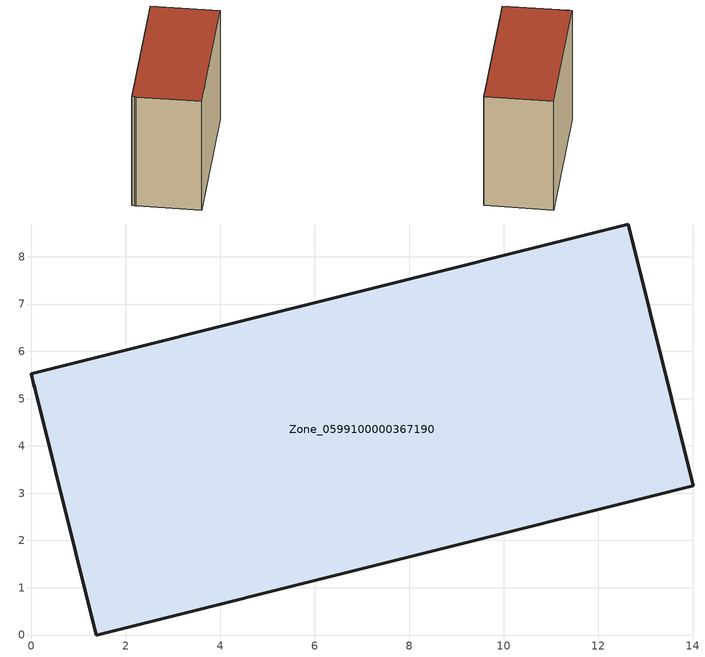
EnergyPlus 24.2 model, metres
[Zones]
Zone_0599100000367190
 floor ground (C_G): 0.07,5.23 0.06,5.29 0,5.53 12.63,8.69 14.01,3.15 1.38,0 z0
 wall outside (C_F): 1.38,0 14.01,3.15 12.63,8.69 0,5.53 0.06,5.29 0.07,5.23 1.38,0 z0:10.7
 roof outside (C_R): 0.06,5.29 0.07,5.23 1.38,0 14.01,3.15 12.63,8.69 0,5.53 z10.7
[BUILDING]
Pand.0599100000367190: North Axis=0; Terrain=City; Loads Convergence Tolerance Value=0.04; Temperature Convergence Tolerance Value=0.4; Solar Distribution=FullExterior; Maximum Number of Warmup Days=25; Minimum Number of Warmup Days=1
[Site:Location]
Rotterdam.The.Hague.AP_ZH_NLD Design_Conditions: Latitude=51.96; Longitude=4.45; Time Zone=1; Elevation=-4.5
[SITE:GROUNDTEMPERATURE:BUILDINGSURFACE]
18, 18, 18, 18, 18, 18, 18, 18, 18, 18, 18, 18
[MATERIAL] Thermal Absorptance=0.9; Solar Absorptance=0.7; Visible Absorptance=0.7
Name | Roughness | Thickness | Conductivity | Density | Specific Heat
G.TC.1992-2005 | MediumSmooth | 0.15 | 0.06 | 540 | 1210
F.TC.1992-2005 | Rough | 0.3 | 0.12 | 1920 | 840
R.TC.1992-2005 | MediumRough | 0.2 | 0.08 | 1500 | 1000
[CONSTRUCTION]
C_G: G.TC.1992-2005
C_F: F.TC.1992-2005
C_R: R.TC.1992-2005
[ZONE]
Zone_0599100000367190: Type=1; Multiplier=1; Ceiling Height=Autocalculate; Volume=Autocalculate; Floor Area=autocalculate; Part of Total Floor Area=Yes
[ZONEINFILTRATION:DESIGNFLOWRATE]
Infil_Zone_0599100000367190: Zone or ZoneList or Space or SpaceList=Zone_0599100000367190; Schedule=AlwaysOn; Design Flow Rate Calculation Method=Flow/Area; Flow Rate per Floor Area=0.0015; Constant Term Coefficient=1; Temperature Term Coefficient=0; Velocity Term Coefficient=0; Velocity Squared Term Coefficient=0
[HVACTEMPLATE:ZONE:IDEALLOADSAIRSYSTEM]
Zone_0599100000367190: Maximum Heating Supply Air Temperature=50; Minimum Cooling Supply Air Temperature=13; Maximum Heating Supply Air Humidity Ratio=0.0156; Minimum Cooling Supply Air Humidity Ratio=0.0077; Heating Limit=NoLimit; Cooling Limit=NoLimit; Dehumidification Control Type=ConstantSensibleHeatRatio; Cooling Sensible Heat Ratio=0.7; Dehumidification Setpoint=60; Humidification Control Type=None; Humidification Setpoint=30; Outdoor Air Method=None; Outdoor Air Flow Rate per Person=0.00944; Outdoor Air Flow Rate per Zone Floor Area=0; Outdoor Air Flow Rate per Zone=0; Demand Controlled Ventilation Type=None; Outdoor Air Economizer Type=NoEconomizer; Heat Recovery Type=None; Sensible Heat Recovery Effectiveness=0.7; Latent Heat Recovery Effectiveness=0.65
[ZONECONTROL:THERMOSTAT]
ThermostatControl_Zone_0599100000367190: Zone or ZoneList=Zone_0599100000367190; Control Type Schedule=DualSetpointControlType; Control 1=Thermostat_Zone_0599100000367190; Temperature Difference Between Cutout And Setpoint=0
[THERMOSTATSETPOINT:DUALSETPOINT]
Thermostat_Zone_0599100000367190: Heating Setpoint Temperature Schedule=HeatingSetpoint_Zone_0599100000367190; Cooling Setpoint Temperature Schedule=CoolingSetpoint_Zone_0599100000367190
[SCHEDULE:COMPACT]
HeatingSetpoint_Zone_0599100000367190: Through: 12/31, For: AllDays, Until: 24:00, 21
CoolingSetpoint_Zone_0599100000367190: Through: 12/31, For: AllDays, Until: 24:00, 24
DualSetpointControlType: Through: 12/31, For: AllDays, Until: 24:00, 4
AlwaysOn: Through: 12/31, For: AllDays, Until: 24:00, 1
